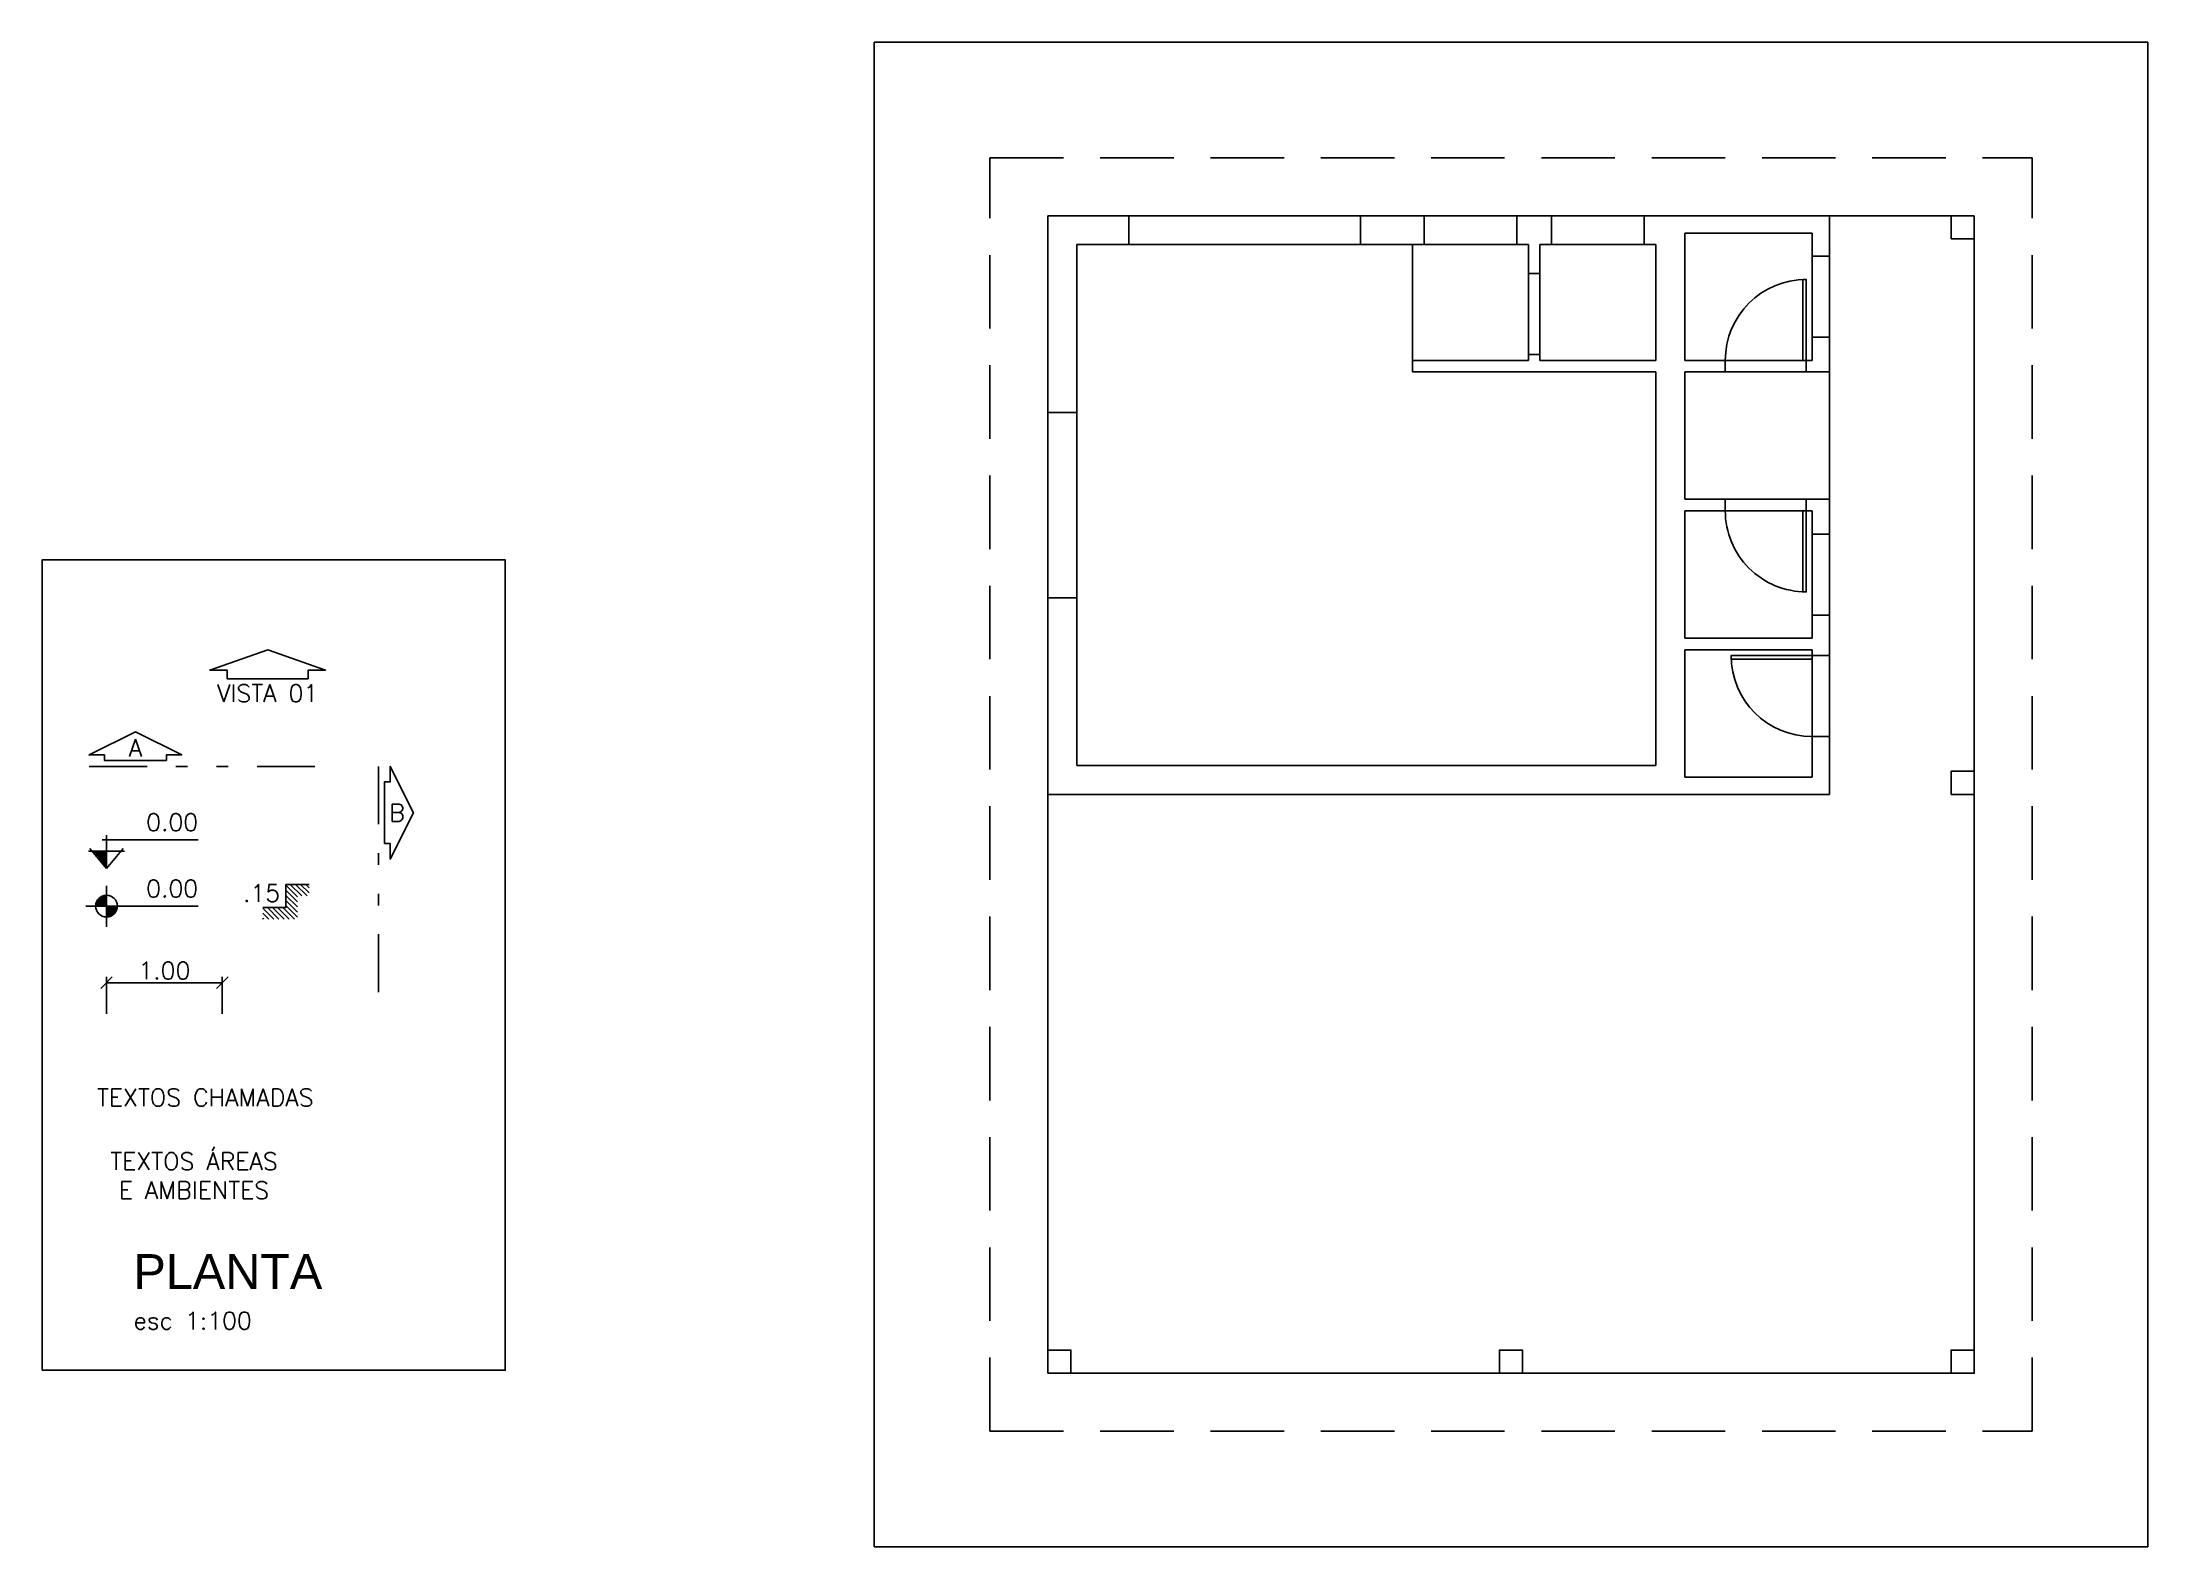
# Model space of a CAD drawing. Header units: millimetres. Extents: x -1 to 604, y 0 to 560.
# Drawn here: x 585.91 to 604.1, y 547.32 to 560.32 of the extents above; entities outside this region: 1.
import ezdxf

# ---------------------------------------------------------------- set-up
doc = ezdxf.new("R2010")
doc.units = ezdxf.units.MM
doc.linetypes.add('DIVIDE', pattern=[1.25, 0.5, -0.25, 0, -0.25, 0, -0.25])
doc.linetypes.add('HIDDEN', pattern=[9.525, 6.35, -3.175])
for name, color, linetype in [('ARQ ESQ1', 1, 'Continuous'), ('ARQ ESQ2', 2, 'Continuous'), ('ARQ-ALVENARIA', 4, 'Continuous'), ('ARQ-COTAS', 30, 'Continuous'), ('ARQ-ESTRUTURA', 6, 'Continuous'), ('ARQ-LINHACORTE', 3, 'DIVIDE'), ('ARQ-NIVEL', 1, 'Continuous'), ('ARQ-PISO', 8, 'Continuous'), ('ARQ-PROJ-01', 1, 'HIDDEN'), ('ARQ-TEXTO2', 2, 'Continuous'), ('ARQ-TEXTO3', 3, 'Continuous'), ('ARQ-TEXTO4', 4, 'Continuous')]:
    doc.layers.add(name, color=color, linetype=linetype)
doc.styles.add('ROMANS', font='romans.shx')
doc.dimstyles.new('1-100', dxfattribs={"dimtxt": 0.15, "dimasz": 0.1, "dimexe": 0.05, "dimexo": 0.1, "dimgap": 0.03, "dimtad": 1, "dimzin": 5, "dimdsep": 46, "dimtxsty": 'ROMANS', "dimblk": 'OBLIQUE', "dimcen": 0, "dimclrd": 256, "dimclre": 256, "dimclrt": 2, "dimadec": 0, "dimazin": 0, "dimtfac": 1, "dimtofl": 0, "dimtmove": 2, "dimatfit": 3, "dimfxl": 0.04, "dimtolj": 1, "dimtzin": 1, "dimarcsym": 0})

# ---------------------------------------------------------------- blocks, each defined once
blk = doc.blocks.new('_Oblique')
at = {"color": 0, "linetype": 'ByBlock', "lineweight": -2}
blk.add_line((-0.5, -0.5), (0.5, 0.5), dxfattribs=at)
blk = doc.blocks.new('*D15')
at = {"layer": 'ARQ-COTAS', "lineweight": -2}
for p, q in [((586.468, 551.929), (586.468, 552.248)), ((586.468, 552.198), (587.468, 552.198)), ((587.468, 551.929), (587.468, 552.248))]:
    blk.add_line(p, q, dxfattribs=at)
at = {"layer": 'DEFPOINTS', "color": 0}
for p in [(587.468, 552.198), (586.468, 551.829), (587.468, 551.829)]:
    blk.add_point(p, dxfattribs=at)
at = {"layer": 'ARQ-COTAS', "lineweight": -2, "xscale": 0.1, "yscale": 0.1, "zscale": 0.1, "rotation": 180}
blk.add_blockref('_Oblique', (586.468, 552.198), dxfattribs=at)
at = {"layer": 'ARQ-COTAS', "lineweight": -2, "xscale": 0.1, "yscale": 0.1, "zscale": 0.1}
blk.add_blockref('_Oblique', (587.468, 552.198), dxfattribs=at)
at = {"layer": 'ARQ-COTAS', "color": 2, "insert": (586.968, 552.303), "char_height": 0.15, "attachment_point": 5, "style": 'ROMANS'}
blk.add_mtext('\\A1;1.00', dxfattribs=at)
blk = doc.blocks.new('A$C4D0E081D')
at = {"layer": 'ARQ-NIVEL'}
h = blk.add_hatch(dxfattribs=at)
h.set_pattern_fill('ANSI31', color=8, scale=0.25, angle=90, style=0)
h.set_pattern_definition([(135, (-18.381433, -69.158416), (-0.022097087, -0.022097087), [])])
h.paths.add_polyline_path([(0.4, 0.3), (0.2, 0.3), (0.2, 0.1), (0, 0.1), (0, 0), (0.3, 0), (0.3, 0.2), (0.4, 0.2)])
at = {"layer": 'ARQ-NIVEL', "color": 2}
blk.add_lwpolyline([(0, 0.1), (0.2, 0.1), (0.2, 0.3), (0.4, 0.3)], dxfattribs=at)
blk = doc.blocks.new('nivel planta')
at = {"layer": 'ARQ-NIVEL', "color": 1}
for p, q in [((0, 0), (-0.969, 0)), ((-0.884, 0.007), (-0.791, 0.007)), ((-0.883, 0.015), (-0.791, 0.015)), ((-0.882, 0.023), (-0.791, 0.023)), ((-0.88, 0.03), (-0.791, 0.03)), ((-0.876, 0.038), (-0.791, 0.038)), ((-0.873, 0.046), (-0.791, 0.046)), ((-0.868, 0.054), (-0.791, 0.054)), ((-0.861, 0.062), (-0.791, 0.062)), ((-0.854, 0.069), (-0.791, 0.069)), ((-0.844, 0.077), (-0.791, 0.077)), ((-0.83, 0.085), (-0.791, 0.085)), ((-0.791, 0.174), (-0.791, -0.179)), ((-0.791, -0.001), (-0.697, -0.001)), ((-0.791, -0.009), (-0.698, -0.009)), ((-0.791, -0.016), (-0.699, -0.016)), ((-0.791, -0.024), (-0.7, -0.024)), ((-0.791, -0.032), (-0.703, -0.032)), ((-0.791, -0.04), (-0.706, -0.04)), ((-0.791, -0.048), (-0.71, -0.048)), ((-0.791, -0.056), (-0.715, -0.056)), ((-0.791, -0.063), (-0.722, -0.063)), ((-0.791, -0.071), (-0.73, -0.071)), ((-0.791, -0.079), (-0.74, -0.079)), ((-0.791, -0.087), (-0.755, -0.087))]:
    blk.add_line(p, q, dxfattribs=at)
blk.add_circle((-0.791, 0), 0.0937, dxfattribs=at)
blk = doc.blocks.new('nivel corte')
at = {"color": 1}
for p, q in [((-0.038, 0.249), (0.791, 0.249)), ((0, 0), (0, 0.287)), ((-0.155, 0.15), (0.155, 0.15)), ((0, 0), (-0.144, 0.174)), ((0, 0.141), (-0.117, 0.141)), ((0, 0.131), (-0.109, 0.131)), ((0, 0.122), (-0.101, 0.122)), ((0, 0.113), (-0.093, 0.113)), ((0, 0.103), (-0.086, 0.103)), ((0, 0.094), (-0.078, 0.094)), ((0, 0.084), (-0.07, 0.084)), ((0, 0.075), (-0.062, 0.075)), ((0, 0.066), (-0.054, 0.066)), ((0, 0.056), (-0.047, 0.056)), ((0, 0.047), (-0.039, 0.047)), ((0, 0.038), (-0.031, 0.038)), ((0, 0.028), (-0.023, 0.028)), ((0, 0.019), (-0.016, 0.019)), ((0, 0.009), (-0.008, 0.009)), ((0, 0), (0.144, 0.174))]:
    blk.add_line(p, q, dxfattribs=at)
blk = doc.blocks.new('Porta_Abrir_70_Direita')
at = {"layer": 'ARQ ESQ1'}
blk.add_arc((0, 0), 0.7, 90, 180, dxfattribs=at)
at = {"layer": 'ARQ ESQ2'}
blk.add_lwpolyline([(0, 0), (-0.03, 0), (-0.03, 0.7), (0, 0.7)], close=True, dxfattribs=at)
blk = doc.blocks.new('Porta_Abrir_70_Esquerda')
at = {"layer": 'ARQ ESQ1'}
blk.add_arc((0, 0), 0.7, 360, 90, dxfattribs=at)
at = {"layer": 'ARQ ESQ2'}
blk.add_lwpolyline([(0, 0), (0.03, 0), (0.03, 0.7), (0, 0.7)], close=True, dxfattribs=at)

msp = doc.modelspace()

# ---------------------------------------------------------------- linework, layer by layer
msp.add_lwpolyline([(585.912, 548.85), (589.912, 548.85), (589.912, 555.85), (585.912, 555.85)], close=True)
at = {"layer": 'ARQ ESQ1'}
for p, q in [((595.297, 558.824), (597.297, 558.824)), ((597.847, 558.824), (598.647, 558.824)), ((598.947, 558.824), (599.747, 558.824)), ((595.297, 558.574), (597.297, 558.574)), ((597.847, 558.574), (598.647, 558.574)), ((598.947, 558.574), (599.747, 558.574)), ((601.197, 557.774), (601.197, 558.474)), ((601.347, 557.774), (601.347, 558.474)), ((601.197, 556.074), (601.197, 555.374)), ((601.347, 555.374), (601.347, 556.074))]:
    msp.add_line(p, q, dxfattribs=at)
at = {"layer": 'ARQ-ALVENARIA'}
for p, q in [((594.597, 558.824), (594.597, 557.124)), ((595.297, 558.824), (594.597, 558.824)), ((595.297, 558.574), (595.297, 558.824)), ((597.297, 558.574), (597.297, 558.824)), ((597.847, 558.824), (597.297, 558.824)), ((597.847, 558.574), (597.847, 558.824)), ((598.647, 558.574), (598.647, 558.824)), ((598.947, 558.824), (598.647, 558.824)), ((598.947, 558.574), (598.947, 558.824)), ((601.347, 558.824), (599.747, 558.824)), ((599.747, 558.574), (599.747, 558.824)), ((601.347, 558.474), (601.347, 558.824)), ((601.197, 558.674), (600.097, 558.674)), ((600.097, 557.574), (600.097, 558.674)), ((601.197, 558.474), (601.197, 558.674)), ((594.847, 558.574), (594.847, 557.124)), ((595.297, 558.574), (594.847, 558.574)), ((597.847, 558.574), (597.297, 558.574)), ((598.747, 558.574), (598.647, 558.574)), ((598.747, 558.324), (598.747, 558.574)), ((598.847, 558.324), (598.847, 558.574)), ((598.947, 558.574), (598.847, 558.574)), ((599.847, 558.574), (599.747, 558.574)), ((599.847, 557.574), (599.847, 558.574)), ((601.197, 558.474), (601.347, 558.474)), ((598.747, 558.324), (598.847, 558.324)), ((601.197, 557.574), (601.197, 557.774)), ((601.197, 557.774), (601.347, 557.774)), ((601.347, 557.474), (601.347, 557.774)), ((597.747, 557.574), (597.747, 557.474)), ((598.747, 557.574), (597.747, 557.574)), ((598.747, 557.574), (598.747, 557.624)), ((598.747, 557.624), (598.847, 557.624)), ((598.847, 557.574), (598.847, 557.624)), ((599.847, 557.574), (598.847, 557.574)), ((600.447, 557.574), (600.097, 557.574)), ((600.447, 557.574), (600.447, 557.474)), ((601.197, 557.574), (601.147, 557.574)), ((601.147, 557.574), (601.147, 557.474)), ((599.847, 557.474), (597.747, 557.474)), ((599.847, 554.074), (599.847, 557.474)), ((600.097, 556.374), (600.097, 557.474)), ((600.447, 557.474), (600.097, 557.474)), ((601.347, 557.474), (601.147, 557.474)), ((594.847, 557.124), (594.597, 557.124)), ((600.447, 556.374), (600.097, 556.374)), ((600.097, 555.174), (600.097, 556.274)), ((600.447, 556.274), (600.097, 556.274)), ((600.447, 556.274), (600.447, 556.374)), ((601.347, 556.374), (601.147, 556.374)), ((601.147, 556.274), (601.147, 556.374)), ((601.197, 556.274), (601.147, 556.274)), ((601.197, 556.074), (601.197, 556.274)), ((601.347, 556.074), (601.347, 556.374)), ((601.197, 556.074), (601.347, 556.074)), ((594.847, 555.524), (594.597, 555.524)), ((594.597, 555.524), (594.597, 553.824)), ((594.847, 555.524), (594.847, 554.074)), ((601.197, 555.174), (601.197, 555.374)), ((601.197, 555.374), (601.347, 555.374)), ((601.347, 555.024), (601.347, 555.374)), ((601.197, 555.174), (600.097, 555.174)), ((600.097, 553.974), (600.097, 555.074)), ((601.197, 555.074), (600.097, 555.074)), ((601.197, 555.024), (601.197, 555.074)), ((601.197, 555.024), (601.347, 555.024)), ((601.197, 553.974), (601.197, 554.324)), ((601.197, 554.324), (601.347, 554.324)), ((601.347, 553.824), (601.347, 554.324)), ((599.847, 554.074), (594.847, 554.074)), ((601.197, 553.974), (600.097, 553.974)), ((601.347, 553.824), (594.597, 553.824))]:
    msp.add_line(p, q, dxfattribs=at)
at = {"layer": 'ARQ-ESTRUTURA'}
for p, q in [((602.397, 558.824), (602.397, 558.624)), ((602.597, 558.824), (602.397, 558.824)), ((602.597, 558.624), (602.597, 558.824)), ((602.397, 558.624), (602.597, 558.624))]:
    msp.add_line(p, q, dxfattribs=at)
for points in [[(602.397, 553.824), (602.397, 554.024), (602.597, 554.024), (602.597, 553.824), (602.397, 553.824)], [(594.597, 548.824), (594.597, 549.024), (594.797, 549.024), (594.797, 548.824), (594.597, 548.824)], [(598.497, 548.824), (598.497, 549.024), (598.697, 549.024), (598.697, 548.824), (598.497, 548.824)], [(602.397, 548.824), (602.397, 549.024), (602.597, 549.024), (602.597, 548.824), (602.397, 548.824)]]:
    msp.add_lwpolyline(points, dxfattribs=at)
at = {"layer": 'ARQ-LINHACORTE'}
for p, q in [((586.318, 554.066), (588.318, 554.066)), ((588.818, 554.066), (588.818, 552.066))]:
    msp.add_line(p, q, dxfattribs=at)
at = {"layer": 'ARQ-LINHACORTE', "linetype": 'ByBlock'}
for points in [[(588.21, 554.823), (587.51, 554.823), (587.51, 554.898), (587.36, 554.898), (587.86, 555.073), (588.36, 554.898), (588.21, 554.898), (588.21, 554.823)], [(586.985, 554.116), (586.452, 554.116), (586.452, 554.166), (586.318, 554.166), (586.718, 554.366), (587.118, 554.166), (586.985, 554.166), (586.985, 554.116)], [(588.868, 553.399), (588.868, 553.933), (588.918, 553.933), (588.918, 554.066), (589.118, 553.666), (588.918, 553.266), (588.918, 553.399), (588.868, 553.399)]]:
    msp.add_lwpolyline(points, dxfattribs=at)
at = {"layer": 'ARQ-PISO'}
for p, q in [((593.097, 547.324), (593.097, 560.324)), ((593.097, 560.324), (604.097, 560.324)), ((604.097, 547.324), (604.097, 560.324)), ((601.347, 558.824), (602.397, 558.824)), ((597.747, 557.574), (597.747, 558.574)), ((602.597, 554.024), (602.597, 558.624)), ((598.747, 557.624), (598.747, 558.324)), ((598.847, 557.624), (598.847, 558.324)), ((600.447, 557.574), (601.147, 557.574)), ((600.447, 557.474), (601.147, 557.474)), ((601.347, 556.374), (601.347, 557.474)), ((594.597, 555.524), (594.597, 557.124)), ((594.847, 555.524), (594.847, 557.124)), ((600.447, 556.374), (601.147, 556.374)), ((600.447, 556.274), (601.147, 556.274)), ((601.197, 554.324), (601.197, 555.024)), ((601.347, 554.324), (601.347, 555.024)), ((594.597, 549.024), (594.597, 553.824)), ((602.597, 549.024), (602.597, 553.824)), ((594.797, 548.824), (598.497, 548.824)), ((598.697, 548.824), (602.397, 548.824)), ((593.097, 547.324), (604.097, 547.324))]:
    msp.add_line(p, q, dxfattribs=at)
at = {"layer": 'ARQ-PROJ-01', "ltscale": 0.1}
for p, q in [((594.097, 548.324), (594.097, 559.324)), ((594.097, 559.324), (603.097, 559.324)), ((603.097, 548.324), (603.097, 559.324)), ((594.097, 548.324), (603.097, 548.324))]:
    msp.add_line(p, q, dxfattribs=at)

# ---------------------------------------------------------------- block references
at = {"layer": 'ARQ-NIVEL'}
for name, p in [('nivel corte', (586.468, 553.184)), ('nivel planta', (587.259, 552.86)), ('A$C4D0E081D', (587.818, 552.747))]:
    msp.add_blockref(name, p, dxfattribs=at)
at = {"layer": 'ARQ-PISO'}
for p in [(601.147, 557.574), (0, 0)]:
    msp.add_blockref('Porta_Abrir_70_Direita', p, dxfattribs=at)
for name, p, rotation in [('Porta_Abrir_70_Esquerda', (601.147, 556.274), 180), ('Porta_Abrir_70_Direita', (601.197, 555.024), 90)]:
    msp.add_blockref(name, p, dxfattribs=dict(at, rotation=rotation))

# ---------------------------------------------------------------- texts
at = {"layer": 'ARQ-LINHACORTE', "color": 2, "char_height": 0.15, "style": 'ROMANS'}
for s, insert, attachment_point in [('VISTA 01', (587.86, 554.773), 2), ('A', (586.718, 554.226), 5), ('B', (588.978, 553.666), 5)]:
    msp.add_mtext(s, dxfattribs=dict(at, insert=insert, attachment_point=attachment_point))
at = {"layer": 'ARQ-NIVEL', "color": 2, "char_height": 0.15, "attachment_point": 9, "style": 'ROMANS'}
for s, insert in [('0.00', (587.26, 553.509)), ('0.00', (587.26, 552.936)), ('.15', (587.968, 552.897))]:
    msp.add_mtext(s, dxfattribs=dict(at, insert=insert))
at = {"layer": 'ARQ-TEXTO2', "insert": (586.386, 551.281), "char_height": 0.15, "attachment_point": 1, "style": 'ROMANS'}
msp.add_mtext('TEXTOS CHAMADAS', dxfattribs=at)
at = {"layer": 'ARQ-TEXTO3', "insert": (587.224, 550.53), "char_height": 0.15, "attachment_point": 5, "style": 'ROMANS'}
msp.add_mtext('TEXTOS ÁREAS\\PE AMBIENTES', dxfattribs=at)
at = {"layer": 'ARQ-TEXTO4', "insert": (586.701, 549.853), "char_height": 0.15, "attachment_point": 1, "style": 'ROMANS'}
msp.add_mtext('{\\fArial|b0|i0|c238|p34;\\H2x;\\C4;PLANTA\\Fromans|c0;\\H0.6668x;\\P\\H0.7499x;\\C2;esc 1:100}', dxfattribs=at)

# ---------------------------------------------------------------- dimensions: what is measured, and where the dimension line sits
at = {"layer": 'ARQ-COTAS'}
dim = msp.add_linear_dim(base=(587.468, 552.198), p1=(586.468, 551.829), p2=(587.468, 551.829), dimstyle='1-100', dxfattribs=at)
dim.commit()
dim.dimension.update_dxf_attribs({"geometry": '*D15', "text_midpoint": (586.968, 552.303)})

doc.saveas('drawing.dxf')
